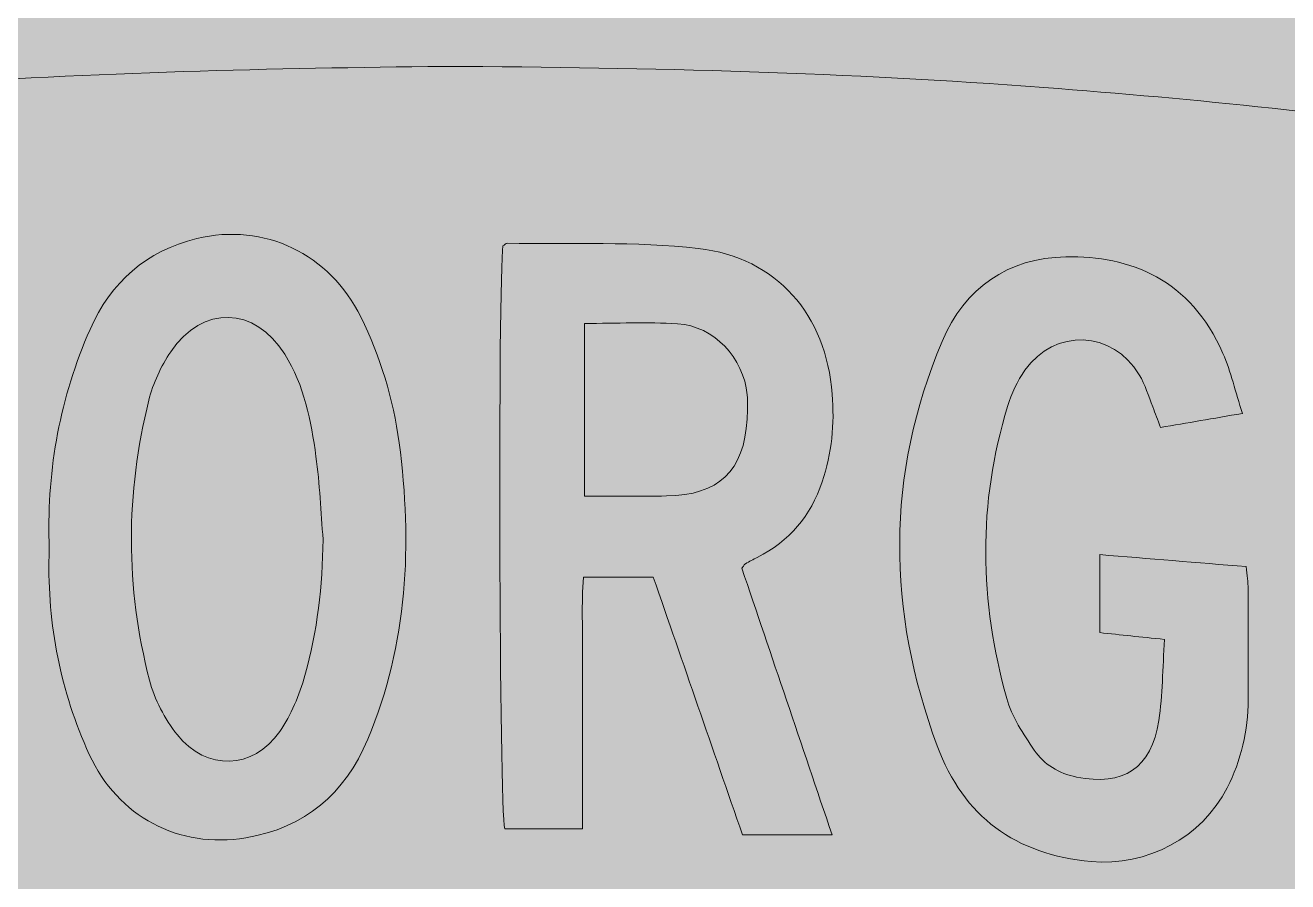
# Model space of a CAD drawing. Header units: millimetres. Extents: x 0 to 5000, y -1700 to 0.
# Drawn here: x 586.7 to 816.5, y -446.8 to -290.8 of the extents above; entities that cross this region are included whole.
import ezdxf

# ---------------------------------------------------------------- set-up
doc = ezdxf.new("R2010")
doc.units = ezdxf.units.MM
doc.header["$MEASUREMENT"] = 0
doc.layers.add('Layer 1', color=7, linetype='Continuous', lineweight=0)

# ---------------------------------------------------------------- blocks, each defined once
blk = doc.blocks.new('Block_6')
at = {"layer": 'Layer 1', "true_color": 0x000000, "transparency": 33554687}
h = blk.add_hatch(color=18, dxfattribs=at)
h.dxf.hatch_style = 2
edge = h.paths.add_edge_path()
edge.add_spline(control_points=[(662.81, -298.31), (632.41, -298.65), (599.2, -299.4), (566.03, -301.72), (530.42, -304.21), (494.98, -308.03), (459.73, -313.64), (418.65, -320.18), (378.13, -329.19), (338.37, -341.44), (313.97, -348.95), (290.04, -357.77), (266.65, -368), (252.27, -374.29), (243.19, -384.98), (240.15, -400.41), (239.18, -405.35), (238.75, -410.47), (238.72, -415.52), (238.51, -462.84), (240.74, -510.06), (245.39, -557.16), (249.02, -593.81), (254.21, -630.21), (261.18, -666.37), (274.19, -733.86), (293.39, -799.49), (320.1, -862.88), (354.15, -943.69), (399.36, -1017.68), (455.76, -1084.83), (511.58, -1151.29), (575.89, -1208.45), (646.52, -1258.65), (650.89, -1261.75), (655.8, -1264.11), (660.52, -1266.7), (663.75, -1268.48), (667.16, -1268.54), (670.37, -1266.72), (675.9, -1263.57), (681.58, -1260.61), (686.76, -1256.94), (714.68, -1237.14), (741.57, -1216), (767.46, -1193.61), (815.64, -1151.93), (859.59, -1106.24), (898.49, -1055.74), (962.26, -972.96), (1009.08, -881.38), (1040.52, -781.85), (1054.43, -737.81), (1065.14, -693.01), (1073.13, -647.53), (1077.8, -620.93), (1081.71, -594.23), (1084.4, -567.38), (1086.66, -544.76), (1088.62, -522.08), (1089.74, -499.38), (1091.12, -471.27), (1091.63, -443.12), (1092.2, -414.98), (1092.31, -409.49), (1091.49, -403.84), (1090.23, -398.47), (1086.68, -383.31), (1076.92, -373.49), (1062.8, -367.37), (1022.16, -349.77), (980.11, -336.55), (937.03, -326.5), (882.74, -313.82), (827.67, -306.34), (772.12, -302.16), (736.69, -299.49), (701.18, -298.49), (662.81, -298.31)], knot_values=[0, 0, 0, 0, 1, 1, 1, 2, 2, 2, 3, 3, 3, 4, 4, 4, 5, 5, 5, 6, 6, 6, 7, 7, 7, 8, 8, 8, 9, 9, 9, 10, 10, 10, 11, 11, 11, 12, 12, 12, 13, 13, 13, 14, 14, 14, 15, 15, 15, 16, 16, 16, 17, 17, 17, 18, 18, 18, 19, 19, 19, 20, 20, 20, 21, 21, 21, 22, 22, 22, 23, 23, 23, 24, 24, 24, 25, 25, 25, 26, 26, 26, 26], degree=3, periodic=0)
edge = h.paths.add_edge_path()
edge.add_spline(control_points=[(678.26, -272.76), (696.34, -273.42), (726.96, -273.95), (757.5, -275.77), (825.89, -279.86), (893.57, -289.05), (960.06, -305.97), (998.63, -315.77), (1036.33, -328.16), (1072.87, -344.02), (1100.1, -355.85), (1114.76, -376.73), (1117.02, -406.05), (1117.97, -418.25), (1117.67, -430.57), (1117.35, -442.83), (1116.75, -465.24), (1116.21, -487.66), (1114.74, -510.02), (1113.18, -533.85), (1110.78, -557.62), (1108.34, -581.38), (1105.41, -610.02), (1100.83, -638.43), (1095.49, -666.73), (1083.74, -729.06), (1066.84, -789.93), (1043.8, -849.07), (1020.14, -909.81), (990.4, -967.38), (954.24, -1021.63), (909.4, -1088.89), (856.17, -1148.79), (795.86, -1202.5), (766.25, -1228.87), (735.25, -1253.49), (703.06, -1276.63), (695.75, -1281.89), (688.27, -1286.83), (679.9, -1290.35), (670.15, -1294.46), (660.42, -1294.71), (650.89, -1290.19), (644.57, -1287.18), (638.23, -1283.95), (632.53, -1279.91), (556.86, -1226.24), (488.34, -1164.76), (429.4, -1092.91), (369.55, -1019.98), (322.53, -939.52), (288.03, -851.73), (264.76, -792.5), (247.65, -731.52), (235.75, -669.04), (229.38, -635.6), (224.51, -601.96), (220.93, -568.12), (215.58, -517.45), (213.15, -466.66), (213.2, -415.72), (213.21, -402.81), (215.24, -390.32), (220.81, -378.55), (228.44, -362.39), (241, -351.42), (257.17, -344.36), (289.15, -330.41), (322.07, -319.15), (355.71, -309.96), (396.15, -298.9), (437.2, -290.89), (478.72, -285.15), (507.59, -281.16), (536.56, -278.31), (565.63, -276.27), (598.96, -273.93), (632.33, -273.18), (678.26, -272.76)], knot_values=[0, 0, 0, 0, 1, 1, 1, 2, 2, 2, 3, 3, 3, 4, 4, 4, 5, 5, 5, 6, 6, 6, 7, 7, 7, 8, 8, 8, 9, 9, 9, 10, 10, 10, 11, 11, 11, 12, 12, 12, 13, 13, 13, 14, 14, 14, 15, 15, 15, 16, 16, 16, 17, 17, 17, 18, 18, 18, 19, 19, 19, 20, 20, 20, 21, 21, 21, 22, 22, 22, 23, 23, 23, 24, 24, 24, 25, 25, 25, 26, 26, 26, 26], degree=3, periodic=0)
h = blk.add_hatch(color=18, dxfattribs=at)
h.dxf.hatch_style = 2
edge = h.paths.add_edge_path()
edge.add_spline(control_points=[(640.91, -384.5), (640.49, -379.46), (640.3, -374.38), (639.61, -369.37), (638.72, -362.89), (637.49, -356.43), (633.94, -350.74), (628.5, -342.02), (618.95, -341.74), (613.19, -350.28), (611.39, -352.93), (609.96, -356.04), (609.18, -359.14), (604.95, -376.11), (604.92, -393.17), (609.31, -410.1), (610.22, -413.63), (612.08, -417.17), (614.34, -420.04), (619.62, -426.72), (628.18, -426.45), (633.03, -419.47), (635.12, -416.45), (636.59, -412.83), (637.6, -409.28), (639.89, -401.22), (640.8, -392.92), (640.91, -384.5)], knot_values=[0, 0, 0, 0, 1, 1, 1, 2, 2, 2, 3, 3, 3, 4, 4, 4, 5, 5, 5, 6, 6, 6, 7, 7, 7, 8, 8, 8, 9, 9, 9, 9], degree=3, periodic=0)
edge = h.paths.add_edge_path()
edge.add_spline(control_points=[(591.02, -384.96), (590.68, -371.51), (593.05, -358.58), (598.48, -346.24), (602.28, -337.6), (608.74, -331.91), (617.92, -329.68), (630.16, -326.7), (642.14, -332.49), (647.77, -343.95), (651.32, -351.19), (653.71, -358.87), (654.76, -366.86), (657.19, -385.29), (656.34, -403.44), (649.05, -420.87), (644.88, -430.83), (637.61, -437.02), (626.84, -438.82), (614.62, -440.86), (603.54, -434.98), (598.35, -423.64), (593.09, -412.15), (590.73, -400.04), (591.02, -387.41), (591.03, -386.6), (591.02, -385.78), (591.02, -384.96)], knot_values=[0, 0, 0, 0, 1, 1, 1, 2, 2, 2, 3, 3, 3, 4, 4, 4, 5, 5, 5, 6, 6, 6, 7, 7, 7, 8, 8, 8, 9, 9, 9, 9], degree=3, periodic=0)
h = blk.add_hatch(color=18, dxfattribs=at)
h.dxf.hatch_style = 2
edge = h.paths.add_edge_path()
edge.add_spline(control_points=[(688.5, -376.57), (693.68, -376.57), (698.55, -376.62), (703.42, -376.56), (712.92, -376.44), (717.55, -372.01), (718.11, -362.55), (718.2, -361.09), (718.26, -359.6), (718.12, -358.14), (717.49, -351.38), (712.1, -345.63), (705.46, -345.2), (699.95, -344.85), (694.4, -345.13), (688.5, -345.13), (688.5, -355.36), (688.5, -365.71), (688.5, -376.57)], knot_values=[0, 0, 0, 0, 1, 1, 1, 2, 2, 2, 3, 3, 3, 4, 4, 4, 5, 5, 5, 6, 6, 6, 6], degree=3, periodic=0)
edge = h.paths.add_edge_path()
edge.add_spline(control_points=[(717.27, -438.3), (711.82, -422.55), (706.49, -407.13), (701.02, -391.34), (697.02, -391.34), (693, -391.34), (688.31, -391.34), (687.93, -396.16), (688.2, -401.17), (688.15, -406.16), (688.1, -411.4), (688.14, -416.63), (688.14, -421.87), (688.14, -426.9), (688.14, -431.92), (688.14, -437.2), (683.02, -437.2), (678.49, -437.2), (673.97, -437.2), (672.99, -433.72), (672.72, -337.32), (673.66, -331.01), (673.93, -330.84), (674.2, -330.53), (674.46, -330.53), (686.05, -330.76), (697.75, -330.15), (709.22, -331.48), (723.61, -333.15), (732.47, -343.59), (733.6, -358.01), (734.03, -363.43), (733.52, -368.79), (731.76, -373.99), (729.67, -380.16), (725.83, -384.83), (719.95, -387.76), (719.22, -388.12), (718.5, -388.5), (717.8, -388.9), (717.66, -388.97), (717.59, -389.15), (717.15, -389.71), (722.53, -405.61), (728, -421.8), (733.58, -438.3), (728.04, -438.3), (723.01, -438.3), (717.27, -438.3)], knot_values=[0, 0, 0, 0, 1, 1, 1, 2, 2, 2, 3, 3, 3, 4, 4, 4, 5, 5, 5, 6, 6, 6, 7, 7, 7, 8, 8, 8, 9, 9, 9, 10, 10, 10, 11, 11, 11, 12, 12, 12, 13, 13, 13, 14, 14, 14, 15, 15, 15, 16, 16, 16, 16], degree=3, periodic=0)
h = blk.add_hatch(color=18, dxfattribs=at)
h.dxf.hatch_style = 2
edge = h.paths.add_edge_path()
edge.add_spline(control_points=[(794.09, -402.7), (789.68, -402.24), (786.15, -401.86), (782.29, -401.45), (782.29, -396.76), (782.29, -392.31), (782.29, -387.24), (791.27, -387.98), (800, -388.7), (808.98, -389.44), (809.11, -391), (809.3, -392.26), (809.31, -393.53), (809.34, -400.24), (809.34, -406.95), (809.32, -413.66), (809.3, -419.31), (808.07, -424.69), (805.5, -429.73), (800.89, -438.8), (790.87, -444.08), (780.74, -443.15), (766.99, -441.88), (757.5, -435.04), (752.7, -422.06), (743.6, -397.43), (743.31, -372.82), (753.6, -348.44), (757.74, -338.63), (765.57, -333.22), (776.13, -333), (787.85, -332.76), (798.82, -337.09), (804.72, -350.59), (806.19, -353.96), (807.02, -357.6), (808.28, -361.53), (802.9, -362.45), (798.27, -363.25), (793.37, -364.09), (792.85, -362.7), (792.42, -361.52), (791.96, -360.35), (791.17, -358.39), (790.59, -356.29), (789.51, -354.5), (784.65, -346.39), (774.11, -345.95), (768.69, -353.66), (767.3, -355.63), (766.24, -357.94), (765.53, -360.25), (760.07, -377.95), (760.43, -395.74), (765.36, -413.44), (766.29, -416.79), (768.4, -419.92), (770.39, -422.86), (772.16, -425.47), (774.89, -427.12), (778.07, -427.76), (786.62, -429.5), (791.71, -426.17), (793.06, -417.45), (793.78, -412.81), (793.74, -408.05), (794.09, -402.7)], knot_values=[0, 0, 0, 0, 1, 1, 1, 2, 2, 2, 3, 3, 3, 4, 4, 4, 5, 5, 5, 6, 6, 6, 7, 7, 7, 8, 8, 8, 9, 9, 9, 10, 10, 10, 11, 11, 11, 12, 12, 12, 13, 13, 13, 14, 14, 14, 15, 15, 15, 16, 16, 16, 17, 17, 17, 18, 18, 18, 19, 19, 19, 20, 20, 20, 21, 21, 21, 22, 22, 22, 22], degree=3, periodic=0)
at = {"layer": 'Layer 1'}
for points, knots in [([(678.26, -272.76), (696.34, -273.42), (726.96, -273.95), (757.5, -275.77), (825.89, -279.86), (893.57, -289.05), (960.06, -305.97), (998.63, -315.77), (1036.33, -328.16), (1072.87, -344.02), (1100.1, -355.85), (1114.76, -376.73), (1117.02, -406.05), (1117.97, -418.25), (1117.67, -430.57), (1117.35, -442.83), (1116.75, -465.24), (1116.21, -487.66), (1114.74, -510.02), (1113.18, -533.85), (1110.78, -557.62), (1108.34, -581.38), (1105.41, -610.02), (1100.83, -638.43), (1095.49, -666.73), (1083.74, -729.06), (1066.84, -789.93), (1043.8, -849.07), (1020.14, -909.81), (990.4, -967.38), (954.24, -1021.63), (909.4, -1088.89), (856.17, -1148.79), (795.86, -1202.5), (766.25, -1228.87), (735.25, -1253.49), (703.06, -1276.63), (695.75, -1281.89), (688.27, -1286.83), (679.9, -1290.35), (670.15, -1294.46), (660.42, -1294.71), (650.89, -1290.19), (644.57, -1287.18), (638.23, -1283.95), (632.53, -1279.91), (556.86, -1226.24), (488.34, -1164.76), (429.4, -1092.91), (369.55, -1019.98), (322.53, -939.52), (288.03, -851.73), (264.76, -792.5), (247.65, -731.52), (235.75, -669.04), (229.38, -635.6), (224.51, -601.96), (220.93, -568.12), (215.58, -517.45), (213.15, -466.66), (213.2, -415.72), (213.21, -402.81), (215.24, -390.32), (220.81, -378.55), (228.44, -362.39), (241, -351.42), (257.17, -344.36), (289.15, -330.41), (322.07, -319.15), (355.71, -309.96), (396.15, -298.9), (437.2, -290.89), (478.72, -285.15), (507.59, -281.16), (536.56, -278.31), (565.63, -276.27), (598.96, -273.93), (632.33, -273.18), (678.26, -272.76)], [0, 0, 0, 0, 1, 1, 1, 2, 2, 2, 3, 3, 3, 4, 4, 4, 5, 5, 5, 6, 6, 6, 7, 7, 7, 8, 8, 8, 9, 9, 9, 10, 10, 10, 11, 11, 11, 12, 12, 12, 13, 13, 13, 14, 14, 14, 15, 15, 15, 16, 16, 16, 17, 17, 17, 18, 18, 18, 19, 19, 19, 20, 20, 20, 21, 21, 21, 22, 22, 22, 23, 23, 23, 24, 24, 24, 25, 25, 25, 26, 26, 26, 26]), ([(662.81, -298.31), (632.41, -298.65), (599.2, -299.4), (566.03, -301.72), (530.42, -304.21), (494.98, -308.03), (459.73, -313.64), (418.65, -320.18), (378.13, -329.19), (338.37, -341.44), (313.97, -348.95), (290.04, -357.77), (266.65, -368), (252.27, -374.29), (243.19, -384.98), (240.15, -400.41), (239.18, -405.35), (238.75, -410.47), (238.72, -415.52), (238.51, -462.84), (240.74, -510.06), (245.39, -557.16), (249.02, -593.81), (254.21, -630.21), (261.18, -666.37), (274.19, -733.86), (293.39, -799.49), (320.1, -862.88), (354.15, -943.69), (399.36, -1017.68), (455.76, -1084.83), (511.58, -1151.29), (575.89, -1208.45), (646.52, -1258.65), (650.89, -1261.75), (655.8, -1264.11), (660.52, -1266.7), (663.75, -1268.48), (667.16, -1268.54), (670.37, -1266.72), (675.9, -1263.57), (681.58, -1260.61), (686.76, -1256.94), (714.68, -1237.14), (741.57, -1216), (767.46, -1193.61), (815.64, -1151.93), (859.59, -1106.24), (898.49, -1055.74), (962.26, -972.96), (1009.08, -881.38), (1040.52, -781.85), (1054.43, -737.81), (1065.14, -693.01), (1073.13, -647.53), (1077.8, -620.93), (1081.71, -594.23), (1084.4, -567.38), (1086.66, -544.76), (1088.62, -522.08), (1089.74, -499.38), (1091.12, -471.27), (1091.63, -443.12), (1092.2, -414.98), (1092.31, -409.49), (1091.49, -403.84), (1090.23, -398.47), (1086.68, -383.31), (1076.92, -373.49), (1062.8, -367.37), (1022.16, -349.77), (980.11, -336.55), (937.03, -326.5), (882.74, -313.82), (827.67, -306.34), (772.12, -302.16), (736.69, -299.49), (701.18, -298.49), (662.81, -298.31)], [0, 0, 0, 0, 1, 1, 1, 2, 2, 2, 3, 3, 3, 4, 4, 4, 5, 5, 5, 6, 6, 6, 7, 7, 7, 8, 8, 8, 9, 9, 9, 10, 10, 10, 11, 11, 11, 12, 12, 12, 13, 13, 13, 14, 14, 14, 15, 15, 15, 16, 16, 16, 17, 17, 17, 18, 18, 18, 19, 19, 19, 20, 20, 20, 21, 21, 21, 22, 22, 22, 23, 23, 23, 24, 24, 24, 25, 25, 25, 26, 26, 26, 26]), ([(591.02, -384.96), (590.68, -371.51), (593.05, -358.58), (598.48, -346.24), (602.28, -337.6), (608.74, -331.91), (617.92, -329.68), (630.16, -326.7), (642.14, -332.49), (647.77, -343.95), (651.32, -351.19), (653.71, -358.87), (654.76, -366.86), (657.19, -385.29), (656.34, -403.44), (649.05, -420.87), (644.88, -430.83), (637.61, -437.02), (626.84, -438.82), (614.62, -440.86), (603.54, -434.98), (598.35, -423.64), (593.09, -412.15), (590.73, -400.04), (591.02, -387.41), (591.03, -386.6), (591.02, -385.78), (591.02, -384.96)], [0, 0, 0, 0, 1, 1, 1, 2, 2, 2, 3, 3, 3, 4, 4, 4, 5, 5, 5, 6, 6, 6, 7, 7, 7, 8, 8, 8, 9, 9, 9, 9]), ([(717.27, -438.3), (711.82, -422.55), (706.49, -407.13), (701.02, -391.34), (697.02, -391.34), (693, -391.34), (688.31, -391.34), (687.93, -396.16), (688.2, -401.17), (688.15, -406.16), (688.1, -411.4), (688.14, -416.63), (688.14, -421.87), (688.14, -426.9), (688.14, -431.92), (688.14, -437.2), (683.02, -437.2), (678.49, -437.2), (673.97, -437.2), (672.99, -433.72), (672.72, -337.32), (673.66, -331.01), (673.93, -330.84), (674.2, -330.53), (674.46, -330.53), (686.05, -330.76), (697.75, -330.15), (709.22, -331.48), (723.61, -333.15), (732.47, -343.59), (733.6, -358.01), (734.03, -363.43), (733.52, -368.79), (731.76, -373.99), (729.67, -380.16), (725.83, -384.83), (719.95, -387.76), (719.22, -388.12), (718.5, -388.5), (717.8, -388.9), (717.66, -388.97), (717.59, -389.15), (717.15, -389.71), (722.53, -405.61), (728, -421.8), (733.58, -438.3), (728.04, -438.3), (723.01, -438.3), (717.27, -438.3)], [0, 0, 0, 0, 1, 1, 1, 2, 2, 2, 3, 3, 3, 4, 4, 4, 5, 5, 5, 6, 6, 6, 7, 7, 7, 8, 8, 8, 9, 9, 9, 10, 10, 10, 11, 11, 11, 12, 12, 12, 13, 13, 13, 14, 14, 14, 15, 15, 15, 16, 16, 16, 16]), ([(794.09, -402.7), (789.68, -402.24), (786.15, -401.86), (782.29, -401.45), (782.29, -396.76), (782.29, -392.31), (782.29, -387.24), (791.27, -387.98), (800, -388.7), (808.98, -389.44), (809.11, -391), (809.3, -392.26), (809.31, -393.53), (809.34, -400.24), (809.34, -406.95), (809.32, -413.66), (809.3, -419.31), (808.07, -424.69), (805.5, -429.73), (800.89, -438.8), (790.87, -444.08), (780.74, -443.15), (766.99, -441.88), (757.5, -435.04), (752.7, -422.06), (743.6, -397.43), (743.31, -372.82), (753.6, -348.44), (757.74, -338.63), (765.57, -333.22), (776.13, -333), (787.85, -332.76), (798.82, -337.09), (804.72, -350.59), (806.19, -353.96), (807.02, -357.6), (808.28, -361.53), (802.9, -362.45), (798.27, -363.25), (793.37, -364.09), (792.85, -362.7), (792.42, -361.52), (791.96, -360.35), (791.17, -358.39), (790.59, -356.29), (789.51, -354.5), (784.65, -346.39), (774.11, -345.95), (768.69, -353.66), (767.3, -355.63), (766.24, -357.94), (765.53, -360.25), (760.07, -377.95), (760.43, -395.74), (765.36, -413.44), (766.29, -416.79), (768.4, -419.92), (770.39, -422.86), (772.16, -425.47), (774.89, -427.12), (778.07, -427.76), (786.62, -429.5), (791.71, -426.17), (793.06, -417.45), (793.78, -412.81), (793.74, -408.05), (794.09, -402.7)], [0, 0, 0, 0, 1, 1, 1, 2, 2, 2, 3, 3, 3, 4, 4, 4, 5, 5, 5, 6, 6, 6, 7, 7, 7, 8, 8, 8, 9, 9, 9, 10, 10, 10, 11, 11, 11, 12, 12, 12, 13, 13, 13, 14, 14, 14, 15, 15, 15, 16, 16, 16, 17, 17, 17, 18, 18, 18, 19, 19, 19, 20, 20, 20, 21, 21, 21, 22, 22, 22, 22]), ([(640.91, -384.5), (640.49, -379.46), (640.3, -374.38), (639.61, -369.37), (638.72, -362.89), (637.49, -356.43), (633.94, -350.74), (628.5, -342.02), (618.95, -341.74), (613.19, -350.28), (611.39, -352.93), (609.96, -356.04), (609.18, -359.14), (604.95, -376.11), (604.92, -393.17), (609.31, -410.1), (610.22, -413.63), (612.08, -417.17), (614.34, -420.04), (619.62, -426.72), (628.18, -426.45), (633.03, -419.47), (635.12, -416.45), (636.59, -412.83), (637.6, -409.28), (639.89, -401.22), (640.8, -392.92), (640.91, -384.5)], [0, 0, 0, 0, 1, 1, 1, 2, 2, 2, 3, 3, 3, 4, 4, 4, 5, 5, 5, 6, 6, 6, 7, 7, 7, 8, 8, 8, 9, 9, 9, 9]), ([(688.5, -376.57), (693.68, -376.57), (698.55, -376.62), (703.42, -376.56), (712.92, -376.44), (717.55, -372.01), (718.11, -362.55), (718.2, -361.09), (718.26, -359.6), (718.12, -358.14), (717.49, -351.38), (712.1, -345.63), (705.46, -345.2), (699.95, -344.85), (694.4, -345.13), (688.5, -345.13), (688.5, -355.36), (688.5, -365.71), (688.5, -376.57)], [0, 0, 0, 0, 1, 1, 1, 2, 2, 2, 3, 3, 3, 4, 4, 4, 5, 5, 5, 6, 6, 6, 6])]:
    blk.add_open_spline(points, degree=3, knots=knots, dxfattribs=at)

msp = doc.modelspace()

# ---------------------------------------------------------------- hatches: boundary and pattern name
at = {"layer": 'Layer 1', "true_color": 0x414042, "transparency": 33554687}
h = msp.add_hatch(color=250, dxfattribs=at)
h.dxf.hatch_style = 2
h.paths.add_polyline_path([(5000, -1700), (0, -1700), (0, 0), (5000, 0)])

# ---------------------------------------------------------------- block references
at = {"layer": 'Layer 1'}
msp.add_blockref('Block_6', (0, 0), dxfattribs=at)

doc.saveas('drawing.dxf')
